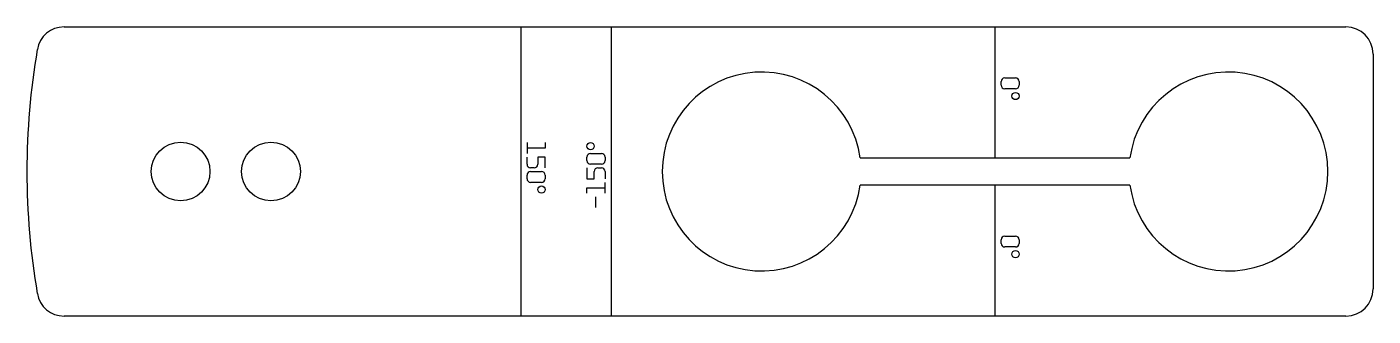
# Model space of a CAD drawing. Header units: millimetres. Extents: x 0 to 149, y 0 to 32.
import ezdxf

# ---------------------------------------------------------------- set-up
doc = ezdxf.new("R2010")
doc.units = ezdxf.units.MM
for name, color, linetype in [('Body_Unfold003_Sketch', 7, 'CONTINUOUS'), ('Body_Unfold003_Sketch_Bend_Labels', 7, 'CONTINUOUS'), ('Body_Unfold003_Sketch_Bends', 7, 'CONTINUOUS'), ('Body_Unfold003_Sketch_Holes', 7, 'CONTINUOUS'), ('Body_Unfold003_Sketch_Internal', 7, 'CONTINUOUS')]:
    doc.layers.add(name, color=color, linetype=linetype)

msp = doc.modelspace()

# ---------------------------------------------------------------- linework, layer by layer
at = {"layer": 'Body_Unfold003_Sketch'}
for p, q in [((4.11, 32), (53.67, 32)), ((53.67, 32), (55.63, 32)), ((55.63, 32), (64.29, 32)), ((64.29, 32), (64.95, 32)), ((64.95, 32), (97.28, 32)), ((97.28, 32), (116.91, 32)), ((116.91, 32), (145.91, 32)), ((148.91, 29), (148.91, 3)), ((53.67, 0), (4.11, 0)), ((55.63, 0), (53.67, 0)), ((64.29, 0), (55.63, 0)), ((64.95, 0), (64.29, 0)), ((97.28, 0), (64.95, 0)), ((116.91, 0), (97.28, 0)), ((145.91, 0), (116.91, 0))]:
    msp.add_line(p, q, dxfattribs=at)
for centre, radius, start, end in [((4.11, 29), 3, 90, 170.2801), ((145.91, 29), 3, 0, 90), ((80, 16), 80, 170.2801, 180), ((80, 16), 80, -180, -170.2801), ((145.91, 3), 3, -90, 0), ((4.11, 3), 3, -170.2801, -90)]:
    msp.add_arc(centre, radius, start, end, dxfattribs=at)
at = {"layer": 'Body_Unfold003_Sketch_Bend_Labels'}
for p, q in [((107.76, 25.55), (107.76, 25.95)), ((108.16, 26.35), (109.36, 26.35)), ((109.76, 25.95), (109.76, 25.55)), ((109.36, 25.15), (108.16, 25.15)), ((55.32, 19.2), (55.32, 18)), ((57.32, 18.6), (55.32, 18.6)), ((57.32, 19.2), (57.32, 18.6)), ((62.35, 18), (63.55, 18)), ((55.32, 16.8), (55.32, 17.6)), ((56.12, 16.4), (55.72, 16.4)), ((57.32, 17.6), (56.52, 17.6)), ((56.52, 17.6), (56.52, 16.8)), ((57.32, 16.4), (57.32, 17.6)), ((61.95, 17.2), (61.95, 17.6)), ((61.95, 16.4), (61.95, 15.2)), ((63.55, 16.8), (62.35, 16.8)), ((63.15, 16.4), (63.55, 16.4)), ((63.95, 17.6), (63.95, 17.2)), ((55.32, 15.2), (55.32, 15.6)), ((55.72, 16), (56.92, 16)), ((57.32, 15.6), (57.32, 15.2)), ((61.95, 15.2), (62.75, 15.2)), ((62.75, 15.2), (62.75, 16)), ((63.95, 16), (63.95, 15.2)), ((56.92, 14.8), (55.72, 14.8)), ((61.95, 13.6), (61.95, 14.2)), ((61.95, 14.2), (63.95, 14.2)), ((63.95, 13.6), (63.95, 14.8)), ((62.95, 12), (62.95, 13.2)), ((107.76, 8.05), (107.76, 8.45)), ((108.16, 8.85), (109.36, 8.85)), ((109.36, 7.65), (108.16, 7.65)), ((109.76, 8.45), (109.76, 8.05))]:
    msp.add_line(p, q, dxfattribs=at)
for centre in [(109.36, 24.35), (62.35, 18.8), (56.92, 14), (109.36, 6.85)]:
    msp.add_circle(centre, 0.4, dxfattribs=at)
for centre, start, end in [((108.16, 25.95), 90, 180), ((108.16, 25.55), -180, -90), ((109.36, 25.95), 0, 90), ((109.36, 25.55), -90, 0), ((62.35, 17.6), 90, -180), ((63.55, 17.6), 0, 90), ((55.72, 16.8), 180, -90), ((56.12, 16.8), -90, 0), ((62.35, 17.2), 180, -90), ((63.15, 16), 90, 180), ((63.55, 17.2), -90, 0), ((63.55, 16), 0, 90), ((55.72, 15.6), 90, -180), ((55.72, 15.2), 180, -90), ((56.92, 15.6), 0, 90), ((56.92, 15.2), -90, 0), ((108.16, 8.45), 90, 180), ((108.16, 8.05), -180, -90), ((109.36, 8.45), 0, 90), ((109.36, 8.05), -90, 0)]:
    msp.add_arc(centre, 0.4, start, end, dxfattribs=at)
at = {"layer": 'Body_Unfold003_Sketch_Bends'}
for p, q in [((54.65, 32), (54.65, 0)), ((64.62, 32), (64.62, 0)), ((107.1, 17.5), (107.1, 32)), ((107.1, 0), (107.1, 14.5))]:
    msp.add_line(p, q, dxfattribs=at)
at = {"layer": 'Body_Unfold003_Sketch_Holes'}
for centre in [(17, 16), (27, 16)]:
    msp.add_circle(centre, 3.25, dxfattribs=at)
at = {"layer": 'Body_Unfold003_Sketch_Internal'}
for p, q in [((92.18, 17.5), (97.28, 17.5)), ((97.28, 17.5), (116.91, 17.5)), ((116.91, 17.5), (122.02, 17.5)), ((97.28, 14.5), (92.18, 14.5)), ((116.91, 14.5), (97.28, 14.5)), ((122.02, 14.5), (116.91, 14.5))]:
    msp.add_line(p, q, dxfattribs=at)
for centre, start, end in [((81.28, 16), 7.8375, -7.8375), ((132.91, 16), -172.1625, 172.1625)]:
    msp.add_arc(centre, 11, start, end, dxfattribs=at)

doc.saveas('drawing.dxf')
